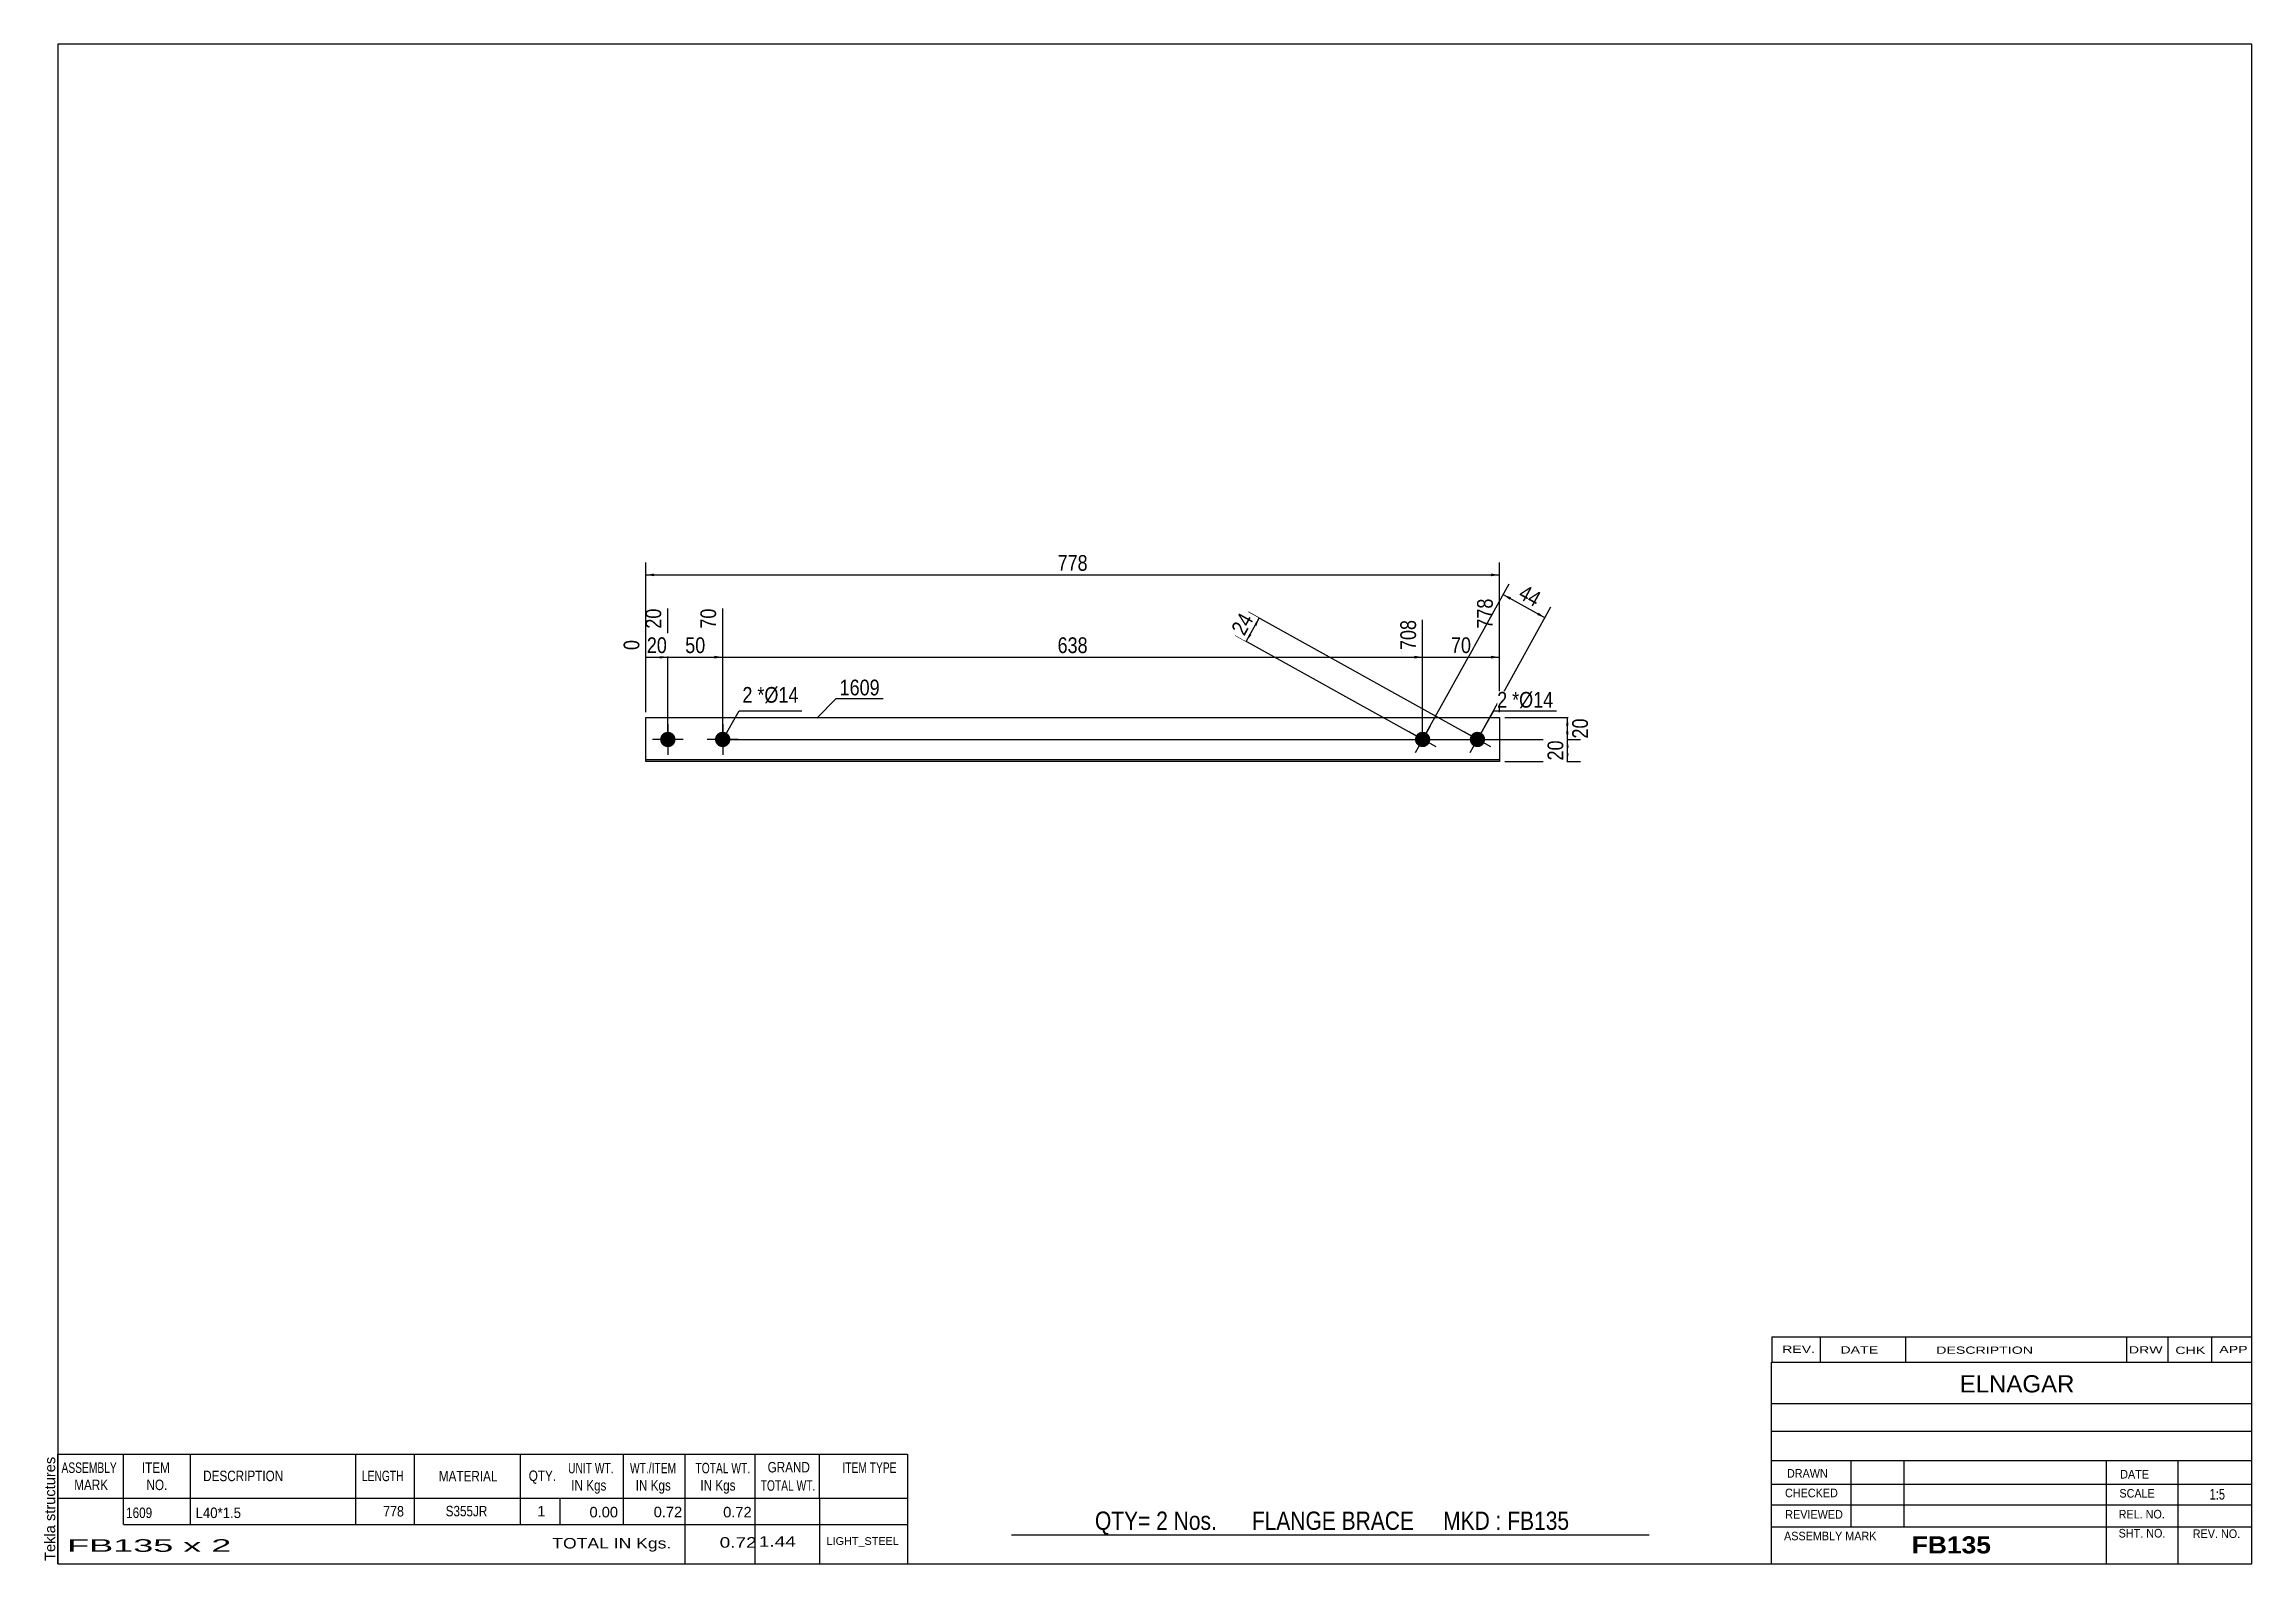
# Model space of a CAD drawing. Header units: millimetres. Extents: x 2 to 405, y 5 to 282.
import ezdxf

# ---------------------------------------------------------------- set-up
doc = ezdxf.new("R2010")
doc.units = ezdxf.units.MM
doc.styles.add('Arial', font='ARIAL.TTF', dxfattribs={"height": 0.2})
doc.styles.add('Arial Bold', font='ARIALBD.TTF', dxfattribs={"height": 0.2})
doc.styles.add('Arial Narrow', font='ARIALN.TTF', dxfattribs={"height": 0.2})

# ---------------------------------------------------------------- blocks, each defined once
blk = doc.blocks.new('Unknown-627392798-1546')
at = {"color": 5, "linetype": 'Continuous'}
for p, q in [((405, 282), (5, 282)), ((5, 282), (5, 5)), ((405, 5), (405, 282)), ((5, 5), (405, 5))]:
    blk.add_line(p, q, dxfattribs=at)
at = {"color": 174, "linetype": 'Continuous', "style": 'Arial'}
blk.add_text('Tekla structures', height=1.9102, rotation=90, dxfattribs=at).set_placement((4.5, 5.5))
blk = doc.blocks.new('Part-627392798-1227 - 1212')
at = {"color": 2, "linetype": 'Continuous'}
for p, q in [((112.2, 151.25), (112.2, 159.25)), ((112.2, 159.25), (267.81, 159.25)), ((267.81, 159.25), (267.81, 151.25)), ((267.81, 151.55), (112.2, 151.55)), ((267.81, 151.25), (112.2, 151.25))]:
    blk.add_line(p, q, dxfattribs=at)
blk = doc.blocks.new('Bolt-627392798-1228 - 1212')
at = {"linetype": 'Continuous'}
for points in [[(116.2, 153.85, -1), (116.2, 156.65, -1)], [(126.2, 153.85, -1), (126.2, 156.65, -1)]]:
    blk.add_hatch(color=3, dxfattribs=at).paths.add_polyline_path(points)
at = {"color": 3, "linetype": 'Continuous'}
for p, q in [((116.2, 158.05), (116.2, 152.45)), ((126.2, 158.05), (126.2, 152.45)), ((119, 155.25), (113.4, 155.25)), ((129, 155.25), (123.4, 155.25))]:
    blk.add_line(p, q, dxfattribs=at)
blk = doc.blocks.new('Bolt-627392798-1229 - 1212')
at = {"linetype": 'Continuous'}
blk.add_hatch(color=3, dxfattribs=at).paths.add_polyline_path([(253.13, 154.03, -1), (254.49, 156.47, -1)])
at = {"color": 3, "linetype": 'Continuous'}
for p, q in [((255.17, 157.7), (252.45, 152.8)), ((256.26, 153.89), (251.36, 156.61))]:
    blk.add_line(p, q, dxfattribs=at)
blk = doc.blocks.new('Bolt-627392798-1230 - 1212')
at = {"linetype": 'Continuous'}
blk.add_hatch(color=3, dxfattribs=at).paths.add_polyline_path([(263.13, 154.03, -1), (264.49, 156.47, -1)])
at = {"color": 3, "linetype": 'Continuous'}
for p, q in [((265.17, 157.7), (262.45, 152.8)), ((266.26, 153.89), (261.36, 156.61))]:
    blk.add_line(p, q, dxfattribs=at)
blk = doc.blocks.new('StraightDimension-627392798-1237 - 1212')
at = {"linetype": 'Continuous'}
blk.add_hatch(color=7, dxfattribs=at).paths.add_polyline_path([(266.31, 170.5), (267.81, 170.25), (266.31, 170)])
at = {"color": 7, "linetype": 'Continuous'}
for p, q in [((267.81, 160.25), (267.81, 180.93)), ((253.81, 156.25), (253.81, 177.03)), ((253.81, 170.25), (267.81, 170.25))]:
    blk.add_line(p, q, dxfattribs=at)
at = {"color": 0}
blk.add_wipeout([(263.24, 170.4), (263.24, 174.6), (258.38, 174.6), (258.38, 170.4)], dxfattribs=at)
at = {"color": 0, "linetype": 'Continuous'}
blk.add_wipeout([(267.21, 181.53), (263.01, 181.53), (263.01, 174.85), (267.21, 174.85)], dxfattribs=at)
at = {"color": 3, "linetype": 'Continuous', "style": 'Arial Narrow'}
blk.add_text('778', height=2.863, rotation=90.0002, dxfattribs=at).set_placement((266.61, 175.45))
at = {"color": 3, "style": 'Arial Narrow'}
blk.add_text('70', height=2.863, dxfattribs=at).set_placement((258.98, 171))
blk = doc.blocks.new('StraightDimension-627392798-1238 - 1212')
at = {"linetype": 'Continuous'}
blk.add_hatch(color=7, dxfattribs=at).paths.add_polyline_path([(252.31, 170.5), (253.81, 170.25), (252.31, 170)])
at = {"color": 7, "linetype": 'Continuous'}
for p, q in [((126.2, 156.25), (126.2, 179.11)), ((253.81, 156.25), (253.81, 177.03)), ((126.2, 170.25), (253.81, 170.25))]:
    blk.add_line(p, q, dxfattribs=at)
at = {"color": 0, "linetype": 'Continuous'}
blk.add_wipeout([(253.21, 177.63), (249.01, 177.63), (249.01, 170.95), (253.21, 170.95)], dxfattribs=at)
at = {"color": 0}
blk.add_wipeout([(193.35, 170.4), (193.35, 174.6), (186.66, 174.6), (186.66, 170.4)], dxfattribs=at)
at = {"color": 3, "style": 'Arial Narrow'}
blk.add_text('638', height=2.863, dxfattribs=at).set_placement((187.26, 171))
at = {"color": 3, "linetype": 'Continuous', "style": 'Arial Narrow'}
blk.add_text('708', height=2.863, rotation=90.0002, dxfattribs=at).set_placement((252.61, 171.55))
blk = doc.blocks.new('StraightDimension-627392798-1239 - 1212')
at = {"linetype": 'Continuous'}
blk.add_hatch(color=7, dxfattribs=at).paths.add_polyline_path([(124.7, 170.5), (126.2, 170.25), (124.7, 170)])
at = {"color": 7, "linetype": 'Continuous'}
for p, q in [((116.2, 156.25), (116.2, 179.11)), ((126.2, 156.25), (126.2, 179.11)), ((116.2, 170.25), (126.2, 170.25))]:
    blk.add_line(p, q, dxfattribs=at)
at = {"color": 0}
blk.add_wipeout([(123.63, 170.4), (123.63, 174.6), (118.77, 174.6), (118.77, 170.4)], dxfattribs=at)
at = {"color": 0, "linetype": 'Continuous'}
blk.add_wipeout([(125.6, 179.71), (121.4, 179.71), (121.4, 174.85), (125.6, 174.85)], dxfattribs=at)
at = {"color": 3, "linetype": 'Continuous', "style": 'Arial Narrow'}
blk.add_text('70', height=2.863, rotation=90.0002, dxfattribs=at).set_placement((125, 175.45))
at = {"color": 3, "style": 'Arial Narrow'}
blk.add_text('50', height=2.863, dxfattribs=at).set_placement((119.37, 171))
blk = doc.blocks.new('StraightDimension-627392798-1240 - 1212')
at = {"linetype": 'Continuous'}
blk.add_hatch(color=7, dxfattribs=at).paths.add_polyline_path([(114.7, 170.5), (116.2, 170.25), (114.7, 170)])
at = {"color": 7, "linetype": 'Continuous'}
for p, q in [((116.2, 156.25), (116.2, 179.11)), ((112.2, 160.25), (112.2, 173.38)), ((112.2, 170.25), (116.2, 170.25))]:
    blk.add_line(p, q, dxfattribs=at)
at = {"color": 0}
blk.add_wipeout([(116.63, 170.4), (116.63, 174.6), (111.77, 174.6), (111.77, 170.4)], dxfattribs=at)
at = {"color": 0, "linetype": 'Continuous'}
blk.add_wipeout([(115.6, 179.71), (111.4, 179.71), (111.4, 174.85), (115.6, 174.85)], dxfattribs=at)
blk.add_wipeout([(111.6, 173.98), (107.4, 173.98), (107.4, 170.95), (111.6, 170.95)], dxfattribs=at)
at = {"color": 3, "linetype": 'Continuous', "style": 'Arial Narrow'}
for s, height, p in [('20', 2.863, (115, 175.45)), ('0', 2.86, (111, 171.55))]:
    blk.add_text(s, height=height, rotation=90.0002, dxfattribs=at).set_placement(p)
at = {"color": 3, "style": 'Arial Narrow'}
blk.add_text('20', height=2.863, dxfattribs=at).set_placement((112.37, 171))
blk = doc.blocks.new('StraightDimension-627392798-1254 - 1212')
at = {"linetype": 'Continuous'}
for points in [[(113.7, 185), (112.2, 185.25), (113.7, 185.5)], [(266.31, 185.5), (267.81, 185.25), (266.31, 185)]]:
    blk.add_hatch(color=7, dxfattribs=at).paths.add_polyline_path(points)
at = {"color": 7, "linetype": 'Continuous'}
for p, q in [((112.2, 160.25), (112.2, 187.5)), ((112.2, 185.25), (267.81, 185.25)), ((267.81, 160.25), (267.81, 187.5))]:
    blk.add_line(p, q, dxfattribs=at)
at = {"color": 0}
blk.add_wipeout([(193.35, 185.4), (193.35, 189.6), (186.66, 189.6), (186.66, 185.4)], dxfattribs=at)
at = {"color": 3, "style": 'Arial Narrow'}
blk.add_text('778', height=2.863, dxfattribs=at).set_placement((187.26, 186))
blk = doc.blocks.new('StraightDimension-627392798-1258 - 1212')
at = {"linetype": 'Continuous'}
for points in [[(269.68, 180.73), (268.49, 181.67), (269.92, 181.16)], [(274.94, 178.38), (276.13, 177.43), (274.7, 177.94)]]:
    blk.add_hatch(color=7, dxfattribs=at).paths.add_polyline_path(points)
at = {"color": 7, "linetype": 'Continuous'}
for p, q in [((254.29, 156.12), (269.58, 183.64)), ((268.49, 181.67), (276.13, 177.43)), ((264.29, 156.12), (277.22, 179.4))]:
    blk.add_line(p, q, dxfattribs=at)
at = {"color": 0}
blk.add_wipeout([(274.51, 178.5), (276.55, 182.17), (272.3, 184.53), (270.26, 180.86)], dxfattribs=at)
at = {"color": 3, "style": 'Arial Narrow'}
blk.add_text('44', height=2.863, rotation=-29.0547, dxfattribs=at).set_placement((271.08, 181.09))
blk = doc.blocks.new('StraightDimension-627392798-1264 - 1212')
at = {"linetype": 'Continuous'}
for points in [[(223.06, 176.17), (224.01, 177.36), (223.5, 175.93)], [(222.6, 174.31), (221.65, 173.12), (222.16, 174.55)]]:
    blk.add_hatch(color=7, dxfattribs=at).paths.add_polyline_path(points)
at = {"color": 7, "linetype": 'Continuous'}
for p, q in [((221.65, 173.12), (224.01, 177.36)), ((262.94, 155.74), (222.04, 178.45)), ((252.94, 155.74), (219.68, 174.21))]:
    blk.add_line(p, q, dxfattribs=at)
at = {"color": 0}
blk.add_wipeout([(223.88, 177.43), (220.21, 179.47), (217.85, 175.23), (221.52, 173.19)], dxfattribs=at)
at = {"color": 3, "style": 'Arial Narrow'}
blk.add_text('24', height=2.863, rotation=60.9455, dxfattribs=at).set_placement((221.29, 174))
blk = doc.blocks.new('StraightDimension-627392798-1270 - 1212')
at = {"linetype": 'Continuous'}
for points in [[(279.95, 157.75), (280.2, 159.25), (280.45, 157.75)], [(280.45, 156.75), (280.2, 155.25), (279.95, 156.75)]]:
    blk.add_hatch(color=7, dxfattribs=at).paths.add_polyline_path(points)
at = {"color": 7, "linetype": 'Continuous'}
for p, q in [((268.81, 159.25), (282.45, 159.25)), ((280.2, 155.25), (280.2, 159.25)), ((127.2, 155.25), (282.45, 155.25))]:
    blk.add_line(p, q, dxfattribs=at)
at = {"color": 0}
blk.add_wipeout([(284.55, 159.68), (280.35, 159.68), (280.35, 154.82), (284.55, 154.82)], dxfattribs=at)
at = {"color": 3, "style": 'Arial Narrow'}
blk.add_text('20', height=2.863, rotation=90.0002, dxfattribs=at).set_placement((283.95, 155.42))
blk = doc.blocks.new('StraightDimension-627392798-1271 - 1212')
at = {"linetype": 'Continuous'}
for points in [[(279.95, 153.75), (280.2, 155.25), (280.45, 153.75)], [(280.45, 152.75), (280.2, 151.25), (279.95, 152.75)]]:
    blk.add_hatch(color=7, dxfattribs=at).paths.add_polyline_path(points)
at = {"color": 7, "linetype": 'Continuous'}
for p, q in [((127.2, 155.25), (282.6, 155.25)), ((280.2, 151.25), (280.2, 155.25)), ((268.81, 151.25), (282.6, 151.25))]:
    blk.add_line(p, q, dxfattribs=at)
at = {"color": 0}
blk.add_wipeout([(280.05, 155.68), (275.85, 155.68), (275.85, 150.82), (280.05, 150.82)], dxfattribs=at)
at = {"color": 3, "style": 'Arial Narrow'}
blk.add_text('20', height=2.863, rotation=90.0002, dxfattribs=at).set_placement((279.45, 151.42))
blk = doc.blocks.new('CBS_REVISION-627392798-1562')
at = {"color": 7, "linetype": 'Continuous'}
for p, q in [((317.49, 46.38), (404.99, 46.38)), ((317.49, 46.38), (317.49, 41.75)), ((326.29, 46.38), (326.29, 41.75)), ((341.88, 46.38), (341.88, 41.81)), ((382.14, 46.38), (382.14, 41.75)), ((389.68, 46.38), (389.68, 41.75)), ((397.63, 46.38), (397.63, 41.75)), ((317.49, 41.75), (404.99, 41.75))]:
    blk.add_line(p, q, dxfattribs=at)
at = {"color": 7, "style": 'Arial Narrow', "width": 1.7}
for s, height, p in [('REV.', 1.326, (319.35, 43.43)), ('DATE', 1.326, (329.98, 43.31)), ('DESCRIPTION', 1.3257, (347.46, 43.26)), ('DRW', 1.326, (382.57, 43.32)), ('CHK', 1.326, (391.06, 43.23)), ('APP', 1.326, (399.06, 43.38))]:
    blk.add_text(s, height=height, dxfattribs=at).set_placement(p)
blk = doc.blocks.new('CBS_BOM-627392798-1559')
at = {"color": 7, "linetype": 'Continuous'}
for p, q in [((4.97, 16.97), (4.97, 24.97)), ((4.97, 24.97), (159.89, 24.97)), ((16.97, 16.97), (16.97, 24.97)), ((29.16, 16.97), (29.16, 24.97)), ((59.32, 16.97), (59.32, 24.97)), ((70, 16.97), (70, 24.97)), ((89.32, 16.97), (89.32, 24.97)), ((108.12, 16.97), (108.12, 24.97)), ((119.33, 16.97), (119.33, 24.97)), ((132.12, 16.97), (132.12, 24.97)), ((143.87, 16.97), (143.87, 24.97)), ((159.89, 24.96), (159.89, 16.98)), ((4.97, 16.97), (159.89, 16.97)), ((4.97, 12.17), (4.97, 16.97)), ((16.97, 12.17), (16.97, 16.97)), ((29.16, 12.17), (29.16, 16.97)), ((59.32, 12.17), (59.32, 16.97)), ((70, 12.17), (70, 16.97)), ((89.32, 12.17), (89.32, 16.97)), ((96.58, 12.17), (96.58, 16.97)), ((108.12, 12.17), (108.12, 16.97)), ((119.33, 12.17), (119.33, 16.97)), ((132.12, 12.17), (132.12, 16.97)), ((143.89, 12.17), (143.89, 16.97)), ((159.89, 16.97), (159.89, 12.17)), ((4.97, 4.97), (4.97, 12.15)), ((16.97, 12.17), (159.89, 12.17)), ((119.33, 4.97), (119.33, 12.15)), ((132.12, 4.97), (132.12, 12.15)), ((143.93, 4.97), (143.93, 12.15)), ((159.89, 12.17), (159.89, 4.97)), ((4.97, 4.97), (159.89, 4.97))]:
    blk.add_line(p, q, dxfattribs=at)
at = {"color": 3, "linetype": 'Continuous', "style": 'Arial'}
for s, height, width, p in [('ASSEMBLY', 1.91, 0.7, (5.65, 21.54)), ('MARK', 1.91, 0.8, (7.97, 18.41)), ('ITEM', 1.91, 0.8, (20.3, 21.54)), ('NO.', 1.91, 0.8, (21.15, 18.41)), ('DESCRIPTION', 1.9102, 0.8, (31.48, 20.04)), ('LENGTH', 1.91, 0.7, (60.43, 20.04)), ('MATERIAL', 1.91, 0.8, (74.45, 19.99)), ('QTY.', 1.91, 0.8, (90.84, 20.07)), ('UNIT WT.', 1.91, 0.7, (98.01, 21.47)), ('IN Kgs', 1.91, 0.8, (98.59, 18.33)), ('WT./ITEM', 1.91, 0.7, (109.3, 21.47)), ('IN Kgs', 1.91, 0.8, (110.34, 18.33)), ('TOTAL WT.', 1.91, 0.7, (121.24, 21.47)), ('IN Kgs', 1.91, 0.8, (122.13, 18.33)), ('TOTAL WT.', 1.91, 0.7, (133.13, 18.29)), ('GRAND', 1.91, 0.8, (134.39, 21.63)), ('ITEM TYPE', 1.91, 0.7, (148.03, 21.55))]:
    blk.add_text(s, height=height, dxfattribs=dict(at, width=width)).set_placement(p)
at = {"color": 7, "linetype": 'Continuous', "style": 'Arial'}
for s, width, p in [('1609', 0.8, (17.43, 13.32)), ('L40*1.5', 0.9, (30.1, 13.32)), ('778', 0.85, (64.3, 13.6)), ('S355JR', 0.8, (75.69, 13.63))]:
    blk.add_text(s, height=1.91, dxfattribs=dict(at, width=width)).set_placement(p)
for s, p in [('1', (92.41, 13.63)), ('0.00', (101.92, 13.44)), ('0.72', (113.62, 13.47)), ('0.72', (126.29, 13.44))]:
    blk.add_text(s, height=1.91, dxfattribs=at).set_placement(p)
at = {"color": 6, "linetype": 'Continuous', "style": 'Arial'}
for s, height, width, p in [('FB135 x 2', 2.292, 2.05, (6.69, 7.16)), ('TOTAL IN Kgs.', 1.9102, 1.2, (95.13, 7.77)), ('0.72', 1.91, 1.3, (125.65, 7.92)), ('1.44', 1.91, 1.3, (132.79, 8.08))]:
    blk.add_text(s, height=height, dxfattribs=dict(at, width=width)).set_placement(p)
blk.add_text('LIGHT_STEEL', height=1.4135, dxfattribs=at).set_placement((145.14, 8.42))
blk = doc.blocks.new('CBS_CALLOFF-627392798-1560')
at = {"color": 7, "linetype": 'Continuous'}
blk.add_line((178.88, 10.27), (295.11, 10.25), dxfattribs=at)
at = {"color": 3, "linetype": 'Continuous', "style": 'Arial Narrow'}
blk.add_text('QTY= 2 Nos.      FLANGE BRACE     MKD : FB135', height=3.3405, dxfattribs=at).set_placement((194.07, 11.16))
blk = doc.blocks.new('CBS_NAME_BLOG-627392798-1561')
at = {"color": 7, "linetype": 'Continuous'}
for p, q in [((317.41, 41.75), (404.93, 41.75)), ((317.41, 5.04), (317.41, 41.75)), ((317.41, 34.21), (404.93, 34.21)), ((317.48, 29.16), (405, 29.16)), ((317.41, 23.79), (404.93, 23.79)), ((331.93, 11.68), (331.93, 23.78)), ((341.62, 11.71), (341.62, 23.78)), ((378.53, 5.04), (378.53, 23.77)), ((391.58, 5.04), (391.58, 23.78)), ((317.42, 19.49), (405, 19.51)), ((317.41, 15.74), (404.93, 15.74)), ((317.41, 11.7), (404.93, 11.7)), ((317.41, 5), (405, 5))]:
    blk.add_line(p, q, dxfattribs=at)
at = {"color": 3, "linetype": 'Continuous', "style": 'Arial'}
blk.add_text('ELNAGAR', height=3.133, dxfattribs=at).set_placement((351.73, 36.22))
at = {"color": 3, "linetype": 'Continuous'}
for s, height, style, width, p in [('DRAWN', 1.566, 'Arial', 0.9, (320.24, 20.68)), ('DATE', 1.566, 'Arial', 0.9, (381, 20.52)), ('CHECKED', 1.566, 'Arial', 0.9, (319.89, 17.11)), ('SCALE', 1.566, 'Arial', 0.9, (380.85, 17.04)), ('1:5', 1.957, 'Arial Narrow', 0.9, (397.3, 16.68)), ('REVIEWED', 1.566, 'Arial', 0.9, (319.93, 13.19)), ('REL. NO.', 1.566, 'Arial', 0.9, (380.71, 13.24)), ('ASSEMBLY MARK', 1.5663, 'Arial', 0.9, (319.71, 9.26)), ('FB135', 3.131, 'Arial Bold', 1.1, (342.99, 6.86)), ('SHT. NO.', 1.566, 'Arial', 0.9, (380.71, 9.77)), ('REV. NO.', 1.566, 'Arial', 0.9, (394.23, 9.68))]:
    blk.add_text(s, height=height, dxfattribs=dict(at, style=style, width=width)).set_placement(p)
blk = doc.blocks.new('Mark-627392798-1279 - 1212')
at = {"color": 0}
blk.add_wipeout([(154.83, 163.29), (154.83, 166.29), (147.52, 166.29), (147.52, 163.29)], dxfattribs=at)
blk.add_wipeout([(154.83, 163.29), (154.83, 166.29), (147.52, 166.29), (147.52, 163.29)], dxfattribs=at)
at = {"color": 7, "linetype": 'Continuous'}
for p, q in [((143.38, 159.15), (146.92, 162.69)), ((146.92, 162.69), (155.43, 162.69))]:
    blk.add_line(p, q, dxfattribs=at)
at = {"color": 3, "style": 'Arial Narrow'}
blk.add_text('1609', height=2.863, dxfattribs=at).set_placement((147.52, 163.29))
blk = doc.blocks.new('MarkSet-627392798-1284 - 1212')
at = {"color": 0}
blk.add_wipeout([(269.24, 161.05), (269.24, 164.05), (267.41, 164.05), (267.41, 161.05)], dxfattribs=at)
blk.add_wipeout([(269.24, 161.05), (269.24, 164.05), (267.41, 164.05), (267.41, 161.05)], dxfattribs=at)
at = {"color": 7, "linetype": 'Continuous'}
blk.add_line((263.81, 155.25), (266.81, 160.45), dxfattribs=at)
at = {"color": 0}
blk.add_wipeout([(271.41, 161.05), (271.41, 164.05), (270.14, 164.05), (270.14, 161.05)], dxfattribs=at)
blk.add_wipeout([(271.41, 161.05), (271.41, 164.05), (270.14, 164.05), (270.14, 161.05)], dxfattribs=at)
at = {"color": 3, "style": 'Arial Narrow'}
blk.add_text('2', height=2.86, dxfattribs=at).set_placement((267.41, 161.05))
at = {"color": 0}
blk.add_wipeout([(277.63, 161.05), (277.63, 164.05), (271.41, 164.05), (271.41, 161.05)], dxfattribs=at)
blk.add_wipeout([(277.63, 161.05), (277.63, 164.05), (271.41, 164.05), (271.41, 161.05)], dxfattribs=at)
at = {"color": 7, "linetype": 'Continuous'}
blk.add_line((266.81, 160.45), (278.23, 160.45), dxfattribs=at)
at = {"color": 3, "style": 'Arial Narrow'}
for s, height, p in [('*', 2.86, (270.14, 161.05)), ('Ø14', 2.863, (271.41, 161.05))]:
    blk.add_text(s, height=height, dxfattribs=at).set_placement(p)
blk = doc.blocks.new('Mark-627392798-1287 - 1212')
at = {"color": 0}
blk.add_wipeout([(131.63, 161.95), (131.63, 164.95), (129.8, 164.95), (129.8, 161.95)], dxfattribs=at)
blk.add_wipeout([(131.63, 161.95), (131.63, 164.95), (129.8, 164.95), (129.8, 161.95)], dxfattribs=at)
at = {"color": 7, "linetype": 'Continuous'}
blk.add_line((126.2, 155.25), (129.2, 160.45), dxfattribs=at)
at = {"color": 0}
blk.add_wipeout([(133.81, 161.95), (133.81, 164.95), (132.53, 164.95), (132.53, 161.95)], dxfattribs=at)
blk.add_wipeout([(133.81, 161.95), (133.81, 164.95), (132.53, 164.95), (132.53, 161.95)], dxfattribs=at)
at = {"color": 3, "style": 'Arial Narrow'}
blk.add_text('2', height=2.86, dxfattribs=at).set_placement((129.8, 161.95))
at = {"color": 0}
blk.add_wipeout([(140.02, 161.95), (140.02, 164.95), (133.81, 164.95), (133.81, 161.95)], dxfattribs=at)
blk.add_wipeout([(140.02, 161.95), (140.02, 164.95), (133.81, 164.95), (133.81, 161.95)], dxfattribs=at)
at = {"color": 7, "linetype": 'Continuous'}
blk.add_line((129.2, 160.45), (140.62, 160.45), dxfattribs=at)
at = {"color": 3, "style": 'Arial Narrow'}
for s, height, p in [('*', 2.86, (132.53, 161.95)), ('Ø14', 2.863, (133.81, 161.95))]:
    blk.add_text(s, height=height, dxfattribs=at).set_placement(p)

msp = doc.modelspace()

# ---------------------------------------------------------------- block references
for name in ['Unknown-627392798-1546', 'Part-627392798-1227 - 1212', 'Bolt-627392798-1228 - 1212', 'Bolt-627392798-1229 - 1212', 'Bolt-627392798-1230 - 1212', 'CBS_REVISION-627392798-1562', 'CBS_NAME_BLOG-627392798-1561', 'CBS_BOM-627392798-1559', 'CBS_CALLOFF-627392798-1560']:
    msp.add_blockref(name, (0, 0))

# ---------------------------------------------------------------- next in the draw order: block references
msp.add_blockref('StraightDimension-627392798-1237 - 1212', (0, 0))

# ---------------------------------------------------------------- next in the draw order: block references
msp.add_blockref('StraightDimension-627392798-1238 - 1212', (0, 0))

# ---------------------------------------------------------------- next in the draw order: block references
msp.add_blockref('StraightDimension-627392798-1239 - 1212', (0, 0))

# ---------------------------------------------------------------- next in the draw order: block references
msp.add_blockref('StraightDimension-627392798-1240 - 1212', (0, 0))

# ---------------------------------------------------------------- next in the draw order: block references
msp.add_blockref('StraightDimension-627392798-1254 - 1212', (0, 0))

# ---------------------------------------------------------------- next in the draw order: block references
msp.add_blockref('StraightDimension-627392798-1258 - 1212', (0, 0))

# ---------------------------------------------------------------- next in the draw order: block references
msp.add_blockref('StraightDimension-627392798-1264 - 1212', (0, 0))

# ---------------------------------------------------------------- next in the draw order: block references
msp.add_blockref('StraightDimension-627392798-1270 - 1212', (0, 0))

# ---------------------------------------------------------------- next in the draw order: block references
for name in ['Mark-627392798-1279 - 1212', 'StraightDimension-627392798-1271 - 1212']:
    msp.add_blockref(name, (0, 0))

# ---------------------------------------------------------------- next in the draw order: block references
for name in ['Mark-627392798-1287 - 1212', 'MarkSet-627392798-1284 - 1212']:
    msp.add_blockref(name, (0, 0))

doc.saveas('drawing.dxf')
